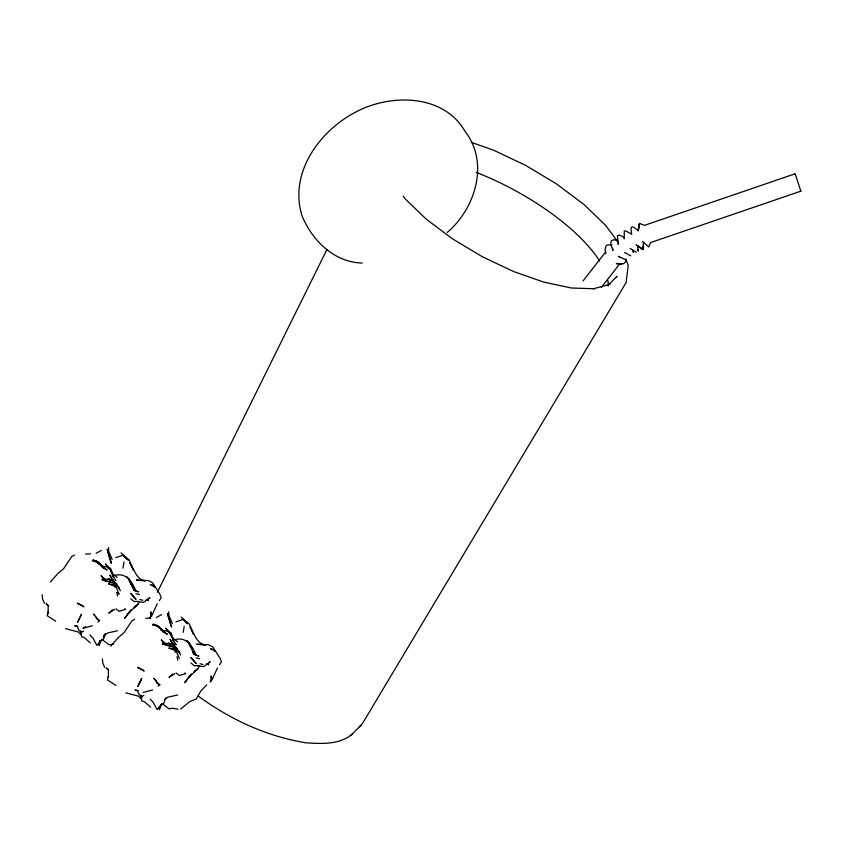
<?xml version="1.0" encoding="UTF-8"?>
<svg xmlns="http://www.w3.org/2000/svg" width="843" height="843" viewBox="0 0 843 843"><rect width="100%" height="100%" fill="white"/><g stroke="black" fill="none" stroke-linecap="round" stroke-linejoin="round"><path stroke-width="1.26" d="M612.682 248.295L612.987 250.519L610.711 243.943L611.312 240.592L614.273 239.697L618.003 241.109M643.388 242.489L643.198 249.37L642.693 246.767M123.963 562.018L123.025 568.193M184.196 626.223L183.258 632.398M626.064 259.086L625.97 261.14L623.725 263.743L616.317 263.564L621.712 264.122M99.337 643.135L99.116 645.601L101.097 640.743M159.569 707.34L159.348 709.806L161.824 703.736M157.167 603.83L152.109 615.053L150.022 617.803L151.508 613.525M217.399 668.035L212.341 679.258L210.255 682.008L211.741 677.73M631.713 234.333C630.596 227.431 630.164 223.479 638.172 230.676L639.51 223.437L644.537 225.344L794.812 173.89L795.781 175.565L800.85 191.161L650.627 242.563L648.699 246.988L642.629 241.467M638.172 230.676L639.521 223.469L638.088 230.729M624.378 238.242L624.22 238.832L624.273 230.982L626.012 231.003L630.764 233.774M165.618 697.856L163.489 704.116L161.118 704.769M618.351 242.7L618.13 244.344L617.445 235.566L619.826 235.155L623.535 237.073M157.399 592.207L327.042 249.307M159.348 600.564L161.224 597.676L159.949 594.294L152.615 582.808L148.463 580.595L136.44 580.026L138.705 580.363M219.58 664.769L221.456 661.881L220.181 658.499L212.847 647.013L208.695 644.8L196.672 644.231L205.407 645.032C196.577 643.799 194.259 633.198 190.044 626.971L193.753 634.558L189.264 623.915L184.006 620.016L186.63 622.966L181.287 617.055M161.108 704.579L157.114 709.553L153.278 702.472L150.233 699.174M359.339 726.993L362.785 722.988L626.064 282.647L628.214 265.524L626.086 259.475M616.244 277.4L617.055 276.314L607.75 285.566M583.05 280.951L605.717 251.878M601.344 287.442L619.953 263.585M131.181 609.763L124.511 618.456L129.854 611.46L128.621 613.103L138.568 603.588L133.721 607.856L136.566 605.685L134.532 606.876M191.414 673.968L184.743 682.661L190.086 675.664L188.853 677.308L198.8 667.793L193.943 672.061L196.798 669.89L194.765 671.081M103.141 637.624L104.701 635.727M103.784 635.517L105.386 633.651L103.257 639.911L99.695 640.891L100.875 640.374L96.882 645.359L93.046 638.267L90.001 634.969M180.602 709.068L189.96 701.46L196.134 699.058L201.087 690.628L206.725 684.864M198.432 696.213C229.528 718.963 265.524 735.886 303.659 742.42L305.535 742.788C320.951 743.842 340.319 744.959 352.606 733.673M350.783 735.507L361.215 725.106M50.517 581.891L58.251 573.114L63.604 568.709L71.771 556.528L74.405 555.073M110.749 646.086L118.484 637.319L123.837 632.914L132.003 620.733L134.627 619.278M447.233 232.436C475.452 208.558 489.593 162.509 464.946 131.255C444.482 95.238 394.303 93.721 360.298 109.801C321.352 127.82 287.969 172.088 302.216 216.335C312.658 240.982 334.26 262.331 362.332 263.079M112.625 609.826L108.758 613.124L114.669 609.415M172.857 674.031L168.99 677.329L174.901 673.62M97.872 622.008L99.6 620.606L97.862 619.426M158.105 686.202L159.833 684.811L157.219 683.03L159.833 684.811M103.9 635.759L107.577 632.988L117.44 630.754M165.059 699.269L167.81 697.193L177.673 694.959M85.459 626.602L82.899 628.288L92.477 625.759M96.07 553.356L101.276 550.416M156.303 617.561L161.508 614.621M83.636 631.165L81.307 632.355L79.021 630.469L76.945 626.275L74.732 625.896L77.946 626.433L76.945 626.275M143.868 695.37L141.54 696.56L139.253 694.674L137.177 690.47L134.964 690.101L138.178 690.638L137.177 690.47M115.712 557.634L123.363 555.063L126.408 558.772L123.773 555.811L129.032 559.72L133.521 570.353L129.811 562.766C134.026 568.993 136.345 579.594 145.175 580.827L139.843 580.532M175.945 621.839L183.595 619.268L182.257 619.521M143.131 692.482L152.709 689.964M593.335 288.791L610.026 284.312M122.035 555.316L123.363 555.063L121.055 552.85M137.093 601.228L134.185 601.66L130.77 598.793M197.325 665.433L194.417 665.865L191.003 662.998M800.85 191.161L800.386 190.613M85.543 554.072L90.549 553.883M145.776 618.277L150.781 618.088M110.823 580.437L113.162 580.3L119.674 588.34M114.363 575.558C125.628 572.039 132.277 581.354 135.744 590.922L138.726 591.87L133.605 590.058L135.744 590.922L134.564 589.405M174.596 639.763C185.86 636.244 192.51 645.559 195.976 655.127L198.959 656.075L193.837 654.263L192.352 650.606M594.515 288.738L571.459 288.021L543.788 282.12L513.703 271.583L482.291 256.704L452.596 238.927L426.41 219.306L405.472 199.19L403.228 196.145M104.258 579.657L102.351 578.614L113.215 580.29L120.454 590.764M164.49 643.862L162.583 642.809L173.447 644.495L180.687 654.969M109.716 580.163L113.162 580.3L108.199 578.835L111.603 580.279M169.949 644.368L173.395 644.505L179.907 652.545L178.126 651.65M113.721 644.136L109.042 644.726L101.666 639.268M101.529 566.211L108.009 566.949L110.612 568.74L113.31 575.853M161.761 630.416L168.242 631.154L170.844 632.945L173.089 638.868M104.764 580.88L113.299 582.513L115.354 583.756L101.95 579.605L103.826 580.458M618.14 263.69L619.289 263.827M139.38 601.839L137.367 601.596L143.584 602.366L149.917 597.582L147.03 600.121L148.463 600.532L146.239 599.563M199.612 666.044L197.599 665.801L203.816 666.571L210.139 661.776L207.262 664.326L208.685 664.737L206.472 663.768M611.902 244.839L607.476 244.923L606.022 245.945L605.126 249.591L605.811 253.564M177.167 648.214L172.973 644.969L168.431 643.03L173.395 644.505M114.648 585.959L113.299 582.513L115.923 586.739L114.111 584.958L108.536 583.851L115.923 586.739L119.063 594.189L117.609 592.545M174.427 649.015L173.532 646.707L175.586 647.961L162.183 643.81L173.532 646.707L176.155 650.944L174.343 649.163L168.769 648.056L176.155 650.944L179.296 658.394M139.759 599.552L142.815 600.269M199.991 663.757L203.047 664.463M177.957 709.153L171.993 708.173L169.274 708.931L161.898 703.473M625.928 259.855L618.351 256.335L619.647 256.883M135.913 593.588L139.316 594.61M196.134 657.793L199.549 658.815M471.226 142.309L493.524 150.159L525.611 165.354L556.201 183.7L583.756 204.322L605.569 225.281L617.297 241.119M65.575 628.678L78.083 631.902L81.328 634.874M125.807 692.872L138.315 696.107L141.561 699.079M170.897 644.052L172.973 644.969M630.806 255.861L624.515 252.457M81.666 605.295L77.356 603.145L83.942 606.834L82.74 605.832M99.6 620.606L96.987 618.825M103.131 567.866L107.156 570.037L100.496 565.274L103.131 567.866L98.705 562.471L92.993 559.878L103.426 566.875L96.344 560.922L98.684 564.009M164.364 632.619L167.388 634.231L160.728 629.479L163.363 632.071L158.937 626.676L153.226 624.083L155.175 625.2M110.612 568.74L108.262 567.36L105.544 563.914L108.052 568.308M170.844 632.945L168.495 631.565L165.776 628.119L167.652 631.407M630.048 248.358L636.254 252.205M124.627 608.804L125.523 609.405L119.042 611.28L115.976 608.836M184.859 673.009L185.755 673.61L179.274 675.485L176.208 673.041M642.155 248.97L637.213 245.545L642.861 249.56L636.128 244.67M48.704 605.695L46.091 603.778L48.125 605.685L48.177 613.23L48.241 611.828L47.229 615.706L55.691 621.207M108.062 669.258L106.323 667.983L108.357 669.89L108.41 677.435L108.473 676.033L107.461 679.911L115.923 685.412M173.721 642.967L176.219 644.832L172.425 639.057L173.068 641.007M112.741 580.764L116.935 584.009M117.219 577.487L112.045 573.377L110.696 571.238M172.278 637.582L171.161 634.189L168.242 631.154L172.278 637.582L177.452 641.692M90.37 642.967L84.152 637.434L81.602 636.844L80.696 630.943L81.434 632.693M150.602 707.161L144.385 701.639L141.835 701.039L140.929 695.148L142.024 697.772M130.054 582.408L131.993 584.178L130.338 582.397M158.242 626.655L156.577 625.127L158.136 627.181M105.343 579.921L101.023 575.695L105.312 579.868M164.68 643.23L161.255 639.9L163.932 642.577M94.785 615.358L93.594 614.073L97.83 619.7L95.997 616.928M189.738 645.706L192.225 648.383M126.682 576.528L128.831 578.867L133.183 588.825M194.206 652.851L195.976 655.127L193.837 654.263L189.38 643.293L191.361 648.172M187.789 623.504L186.408 621.712L187.567 623.778M128.241 560.205L126.176 557.508L127.335 559.573M115.986 580.627L112.193 574.852L112.836 576.802M128.737 579.689L131.476 583.904L129.148 579.088L131.624 585.19M130.897 583.641L132.277 585.769M109.348 569.088L108.009 566.949L110.939 569.984L113.331 576.117M130.791 583.546L133.974 588.646M174.954 647.118L173.447 644.495L174.206 646.676M114.722 582.913L113.215 580.29L113.974 582.471M173.205 645.064L170.044 639.215L174.069 646.655M112.973 580.859L109.811 575.01L113.837 582.45M172.383 623.683L168.948 615.474L168.705 611.744M112.151 559.478L108.715 551.269L108.473 547.539M104.743 667.572L102.783 662.872L102.382 658.868M44.51 603.367L42.55 598.667L42.15 594.663M171.161 626.307L167.43 613.472L171.614 627.181M109.274 557.792L111.339 563.177M174.343 649.163L175.481 652.356M114.111 584.958L114.869 587.086M111.392 562.976L107.198 549.267L108.979 556.57M632.756 250.065L633.462 252.373L632.872 250.329M211.572 678.141L211.045 676.054L211.372 679.89M151.34 613.936L150.813 611.849L151.139 615.685M176.998 656.623L177.799 660.217M116.777 592.418L117.567 596.022M637.888 249.402L638.183 251.14L637.635 246.135M794.812 173.89L794.886 174.501M476.19 172.383A129.738 48.177 28.6 0 1 599.668 261.056M607.908 280.677A129.738 48.177 28.6 0 1 608.298 285.967M81.465 614.368L77.64 622.113L81.465 614.368M141.698 678.573L137.873 686.318L141.698 678.573M95.08 561.206L92.319 560.563L98.705 562.471L95.08 561.206M155.312 625.411L152.551 624.768L158.937 626.676L155.312 625.411M152.868 585.327L150.286 584.494L154.796 587.044L152.868 585.327M213.1 649.521L210.518 648.699L215.028 651.249L213.1 649.521M142.973 670.037L137.588 667.35L144.174 671.039L142.973 670.037M163.605 631.122L159.064 627.424L163.658 631.08M196.124 663.462L191.024 657.688L196.124 663.462M135.892 599.257L130.802 593.483L135.892 599.257M155.618 680.206L153.826 678.267L158.062 683.905L155.618 680.206M189.064 643.072L186.904 640.733L191.709 648.098L189.064 643.072"/></g></svg>
